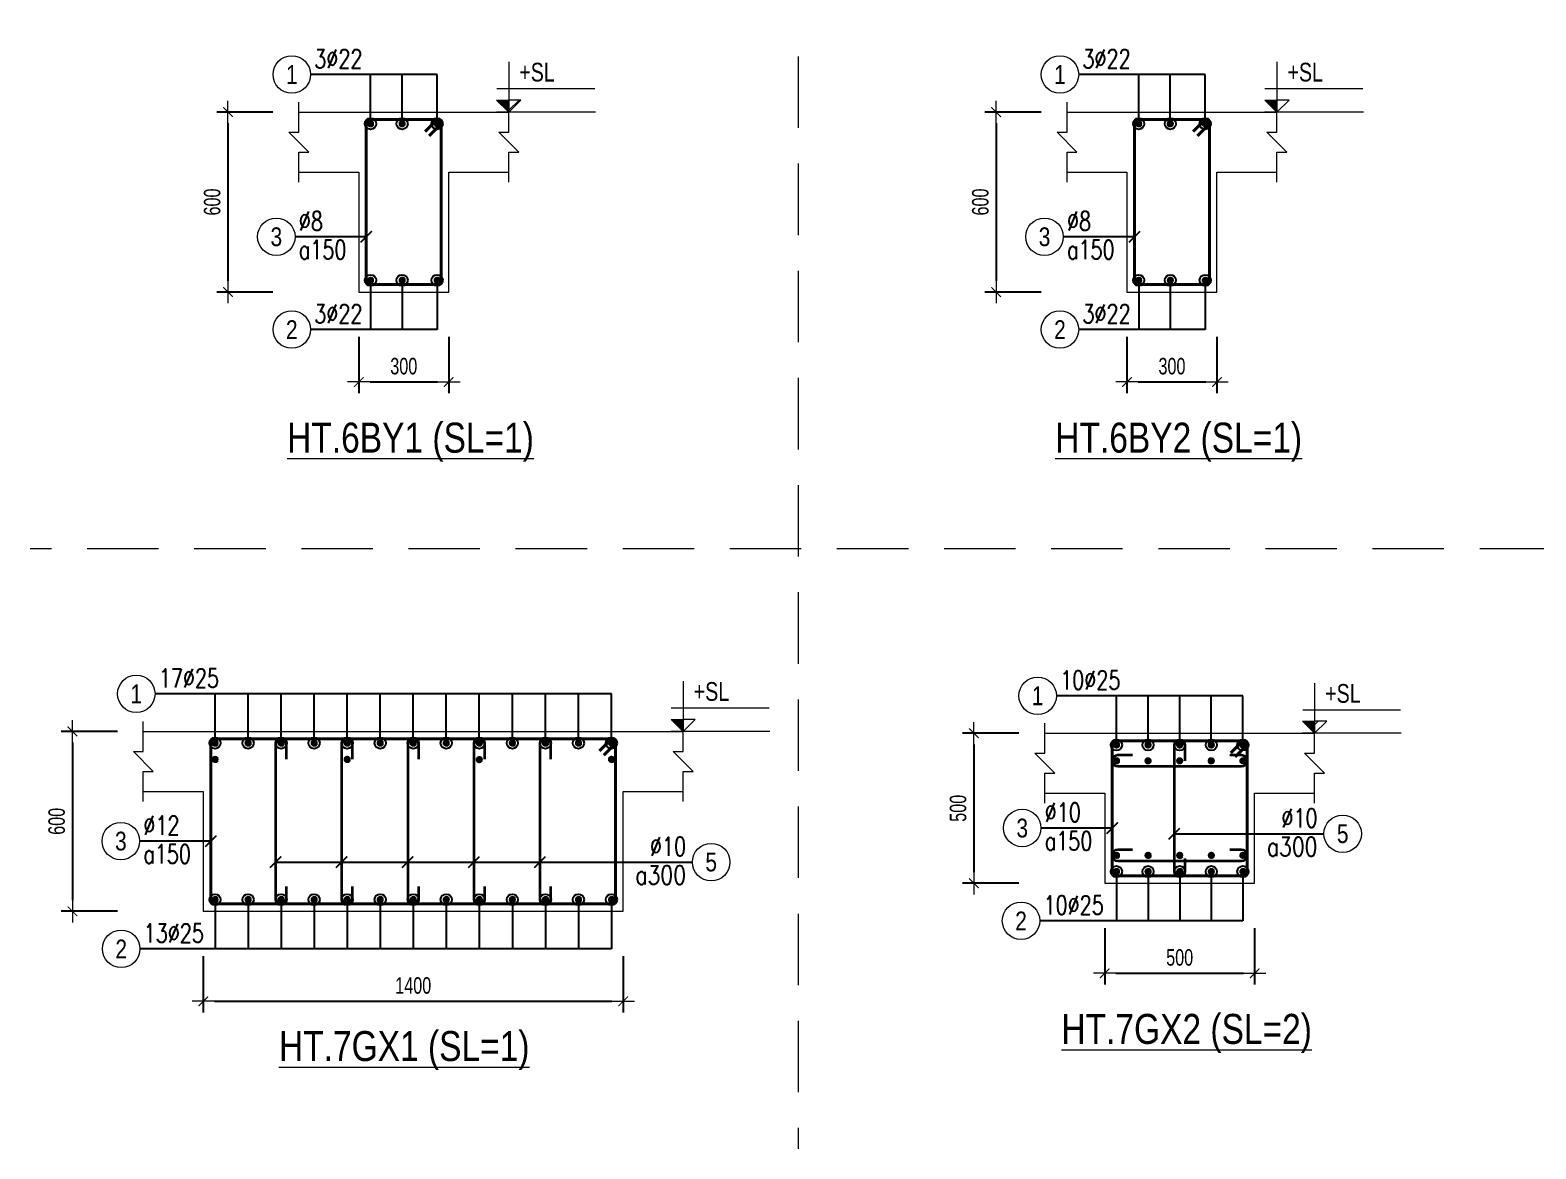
# Model space of a CAD drawing. Header units: millimetres. Extents: x 225489 to 327520, y -235866 to -221866.
# Drawn here: x 246514 to 251535, y -235866 to -232136 of the extents above; entities that cross this region are included whole.
import ezdxf
from ezdxf.enums import TextEntityAlignment as Align

# ---------------------------------------------------------------- set-up
doc = ezdxf.new("R2010")
doc.units = ezdxf.units.MM
doc.header["$PDMODE"] = 3
doc.linetypes.add('HIDDEN2', pattern=[4.762499999999999, 3.175, -1.5875])
doc.layers.get('0').update_dxf_attribs({"lineweight": 20})
doc.layers.get('Defpoints').update_dxf_attribs({"color": 151, "lineweight": 9})
for name, color, linetype, lineweight in [('NDC_S_ANNO', 7, 'Continuous', 20), ('NDC_S_CONTINUOUS', 3, 'Continuous', 20), ('NDC_S_DIM', 1, 'Continuous', 15), ('NDC_S_HIDDEN', 8, 'HIDDEN2', 13), ('NDC_S_REBAR', 4, 'Continuous', 35), ('NDC_S_STIRRUP', 4, 'Continuous', 40), ('NDC_S_TEXT SYMBOL', 7, 'Continuous', 20), ('NDC_S_THIN LINE', 8, 'Continuous', 9), ('NDC_S_VN TEXT', 7, 'Continuous', 20)]:
    doc.layers.add(name, color=color, linetype=linetype, lineweight=lineweight)
doc.styles.add('ARIAL', font='arial.ttf', dxfattribs={"width": 0.8})
doc.styles.add('NDC_ANNO', font='', dxfattribs={"width": 0.8})
doc.styles.add('NDC_DIM', font='', dxfattribs={"width": 0.75})
doc.styles.add('NDC_EN TXT', font='romans.shx', dxfattribs={"width": 0.8})
doc.styles.get('NDC_ANNO').set_extended_font_data('Dotum')
doc.styles.get('NDC_DIM').set_extended_font_data('Dotum')
doc.dimstyles.new('NDC_dim_25', dxfattribs={"dimscale": 25, "dimtxt": 2.2, "dimasz": 1.5, "dimexe": 1.5, "dimexo": 2.5, "dimgap": 1, "dimtad": 1, "dimdec": 0, "dimzin": 0, "dimdsep": 46, "dimtxsty": 'NDC_DIM', "dimblk": 'DIMMARK', "dimcen": 0.09, "dimdle": 1.2, "dimclrd": 1, "dimclre": 1, "dimclrt": 3, "dimadec": 0, "dimazin": 0, "dimtfac": 1, "dimtdec": 0, "dimtix": 1, "dimtofl": 0, "dimtmove": 0, "dimatfit": 3, "dimfxl": 6, "dimfxlon": 1, "dimtolj": 1, "dimtzin": 0, "dimarcsym": 0})

# ---------------------------------------------------------------- blocks, each defined once
blk = doc.blocks.new('kata_block_TD')
at = {"color": 6, "linetype": 'ByBlock', "lineweight": -2, "style": 'ARIAL', "width": 0.8}
blk.add_attdef('SECTDET2', text='', height=5, dxfattribs=at).set_placement((0, 7.970649532882817), align=Align.CENTER)
at = {"color": 0, "linetype": 'ByBlock', "lineweight": -2, "style": 'ARIAL', "width": 0.8}
blk.add_attdef('SECTDET1', text='', height=5, dxfattribs=at).set_placement((0, 1.470649532882817), align=Align.CENTER)
at = {"color": 3, "lineweight": 25, "style": 'ARIAL', "width": 0.8}
blk.add_attdef('SSCALE', text='', height=2.5, dxfattribs=at).set_placement((0, -3.998868953555331), align=Align.CENTER)
blk = doc.blocks.new('kata_block_CT')
at = {"layer": 'NDC_S_ANNO'}
blk.add_hatch(color=3, dxfattribs=at).paths.add_polyline_path([(0, 1.596954857557648), (-1.612010908633238, 1.596954857557648), (0, 0)])
at = {"layer": 'NDC_S_ANNO', "ltscale": 50}
h = blk.add_hatch(dxfattribs=at)
h.set_pattern_fill('ANSI31', color=256, scale=1.406250541793835, style=0)
h.set_pattern_definition([(45.00000000000001, (0, 5.456968210637569e-12), (-3.157122508925224, 3.157122508925225), [])])
h.paths.add_polyline_path([(0, 1.596954857557648), (0, 0), (1.612010908924276, 1.596954857557648)])
for p, q in [((-1.592704896858777, 3.140833880479477), (11.46947077315417, 3.140833880479477)), ((11.56125648126181, 5.456968210637569e-12), (-1.63869572513795, 5.456968210637569e-12))]:
    blk.add_line(p, q, dxfattribs=at)
for points in [[(0, 6.69495074864426), (0, 0)], [(0, 0), (-1.612010908924276, 1.596954857557648), (0, 1.596954857557648)], [(0, 0), (1.612010908924276, 1.596954857557648), (0, 1.596954857557648)]]:
    blk.add_lwpolyline(points, dxfattribs=at)
at = {"layer": 'NDC_S_ANNO', "color": 8, "ltscale": 50}
blk.add_lwpolyline([(0, 0), (-1.612010908633238, 1.596954857557648), (0, 1.596954857557648)], dxfattribs=at)
at = {"layer": 'NDC_S_TEXT SYMBOL', "color": 3, "style": 'NDC_ANNO', "width": 0.8}
blk.add_attdef('CT', (1.409564409346785, 4.068271311703938), '', height=2.5, dxfattribs=at)
blk = doc.blocks.new('DIMMARK')
at = {"layer": 'NDC_S_DIM', "color": 1}
blk.add_line((-1.5, 0), (1, 0), dxfattribs=at)
at = {"layer": 'NDC_S_DIM', "color": 2, "const_width": 0.1}
blk.add_lwpolyline([(-0.4242640687119285, -0.4242640687119285), (0.4242640687119285, 0.4242640687119285)], dxfattribs=at)
blk = doc.blocks.new('*D152')
at = {"layer": 'Defpoints', "color": 0, "transparency": 16777216}
for p in [(247610.4070887963, -233009.3474996781), (247910.4070887963, -233009.3474996781), (247910.4070887963, -233309.3474996781)]:
    blk.add_point(p, dxfattribs=at)
at = {"layer": 'NDC_S_DIM', "color": 1, "lineweight": -2, "transparency": 16777216}
for p, q in [((247610.4070887963, -233159.3474996781), (247610.4070887963, -233346.8474996781)), ((247910.4070887963, -233159.3474996781), (247910.4070887963, -233346.8474996781)), ((247647.9070887963, -233309.3474996781), (247872.9070887963, -233309.3474996781))]:
    blk.add_line(p, q, dxfattribs=at)
at = {"layer": 'NDC_S_DIM', "color": 1, "lineweight": -2, "transparency": 16777216, "xscale": 37.5, "yscale": 37.5, "zscale": 37.5, "rotation": 180}
blk.add_blockref('DIMMARK', (247610.4070887963, -233309.3474996781), dxfattribs=at)
at = {"layer": 'NDC_S_DIM', "color": 1, "lineweight": -2, "transparency": 16777216, "xscale": 37.5, "yscale": 37.5, "zscale": 37.5}
blk.add_blockref('DIMMARK', (247910.4070887963, -233309.3474996781), dxfattribs=at)
at = {"layer": 'NDC_S_DIM', "color": 3, "transparency": 16777216, "insert": (247760.4070887963, -233256.8474996781), "char_height": 55.00000000000001, "attachment_point": 5, "style": 'NDC_DIM'}
blk.add_mtext('\\A1;300', dxfattribs=at)
blk = doc.blocks.new('*D153')
at = {"layer": 'Defpoints', "color": 0, "transparency": 16777216}
for p in [(247680.0802133406, -232409.3474996781), (247174.0802133406, -233009.3474996781), (247680.0802133406, -233009.3474996781)]:
    blk.add_point(p, dxfattribs=at)
at = {"layer": 'NDC_S_DIM', "color": 1, "lineweight": -2, "transparency": 16777216}
for p, q in [((247324.0802133406, -232409.3474996781), (247136.5802133406, -232409.3474996781)), ((247174.0802133406, -232446.8474996781), (247174.0802133406, -232971.8474996781)), ((247324.0802133406, -233009.3474996781), (247136.5802133406, -233009.3474996781))]:
    blk.add_line(p, q, dxfattribs=at)
at = {"layer": 'NDC_S_DIM', "color": 1, "lineweight": -2, "transparency": 16777216, "xscale": 37.5, "yscale": 37.5, "zscale": 37.5}
for p, rotation in [((247174.0802133406, -232409.3474996781), 90), ((247174.0802133406, -233009.3474996781), 270)]:
    blk.add_blockref('DIMMARK', p, dxfattribs=dict(at, rotation=rotation))
at = {"layer": 'NDC_S_DIM', "color": 3, "transparency": 16777216, "insert": (247121.5802133406, -232709.3474996781), "char_height": 55.00000000000001, "attachment_point": 5, "rotation": 90, "style": 'NDC_DIM'}
blk.add_mtext('\\A1;600', dxfattribs=at)
blk = doc.blocks.new('kata_block_THEP')
at = {"layer": 'NDC_S_REBAR', "color": 0}
for p, q in [((-0.5, 0), (0.5, 0)), ((-0.3535533905960619, 0.353553390592424), (0.3535533905960619, -0.353553390592424)), ((0.3535533905960619, 0.353553390592424), (-0.3535533905960619, -0.353553390592424)), ((0, 0.5), (0, -0.5))]:
    blk.add_line(p, q, dxfattribs=at)
at = {"layer": 'NDC_S_REBAR', "color": 0, "const_width": 0.08333333333333334}
blk.add_lwpolyline([(-0.5, -1.818989403545856e-12, 1), (0.5000000000145519, -1.818989403545856e-12, 1), (-0.5, -1.818989403545856e-12, 1)], format="xyb", dxfattribs=at)
blk = doc.blocks.new('*U11')
blk.add_circle((-2.5, 0), 2.5)
at = {"layer": 'NDC_S_VN TEXT', "color": 3, "style": 'NDC_EN TXT', "width": 0.75}
blk.add_attdef('DK1', (0.5, 0.8455043070534884), '', height=2.5, dxfattribs=at)
at = {"layer": 'NDC_S_VN TEXT', "color": 7, "style": 'ARIAL', "width": 0.8}
blk.add_attdef('SH2', text='', height=2.5, dxfattribs=at).set_placement((-2.5, 0), align=Align.MIDDLE)
blk = doc.blocks.new('*U12')
blk.add_circle((-2.5, 0), 2.5)
at = {"layer": 'NDC_S_VN TEXT', "color": 3, "style": 'NDC_EN TXT', "width": 0.75}
for tag, p in [('DK1', (0.5, 0.8455043070534884)), ('KC1', (0.5, -2.972544307831413))]:
    blk.add_attdef(tag, p, '', height=2.5, dxfattribs=at)
at = {"layer": 'NDC_S_VN TEXT', "color": 7, "style": 'ARIAL', "width": 0.8}
blk.add_attdef('SH2', text='', height=2.5, dxfattribs=at).set_placement((-2.5, 0), align=Align.MIDDLE)
blk = doc.blocks.new('*D154')
at = {"layer": 'Defpoints', "color": 0, "transparency": 16777216}
for p in [(250171.9180261648, -233009.3474996781), (250471.9180261648, -233009.3474996781), (250471.9180261648, -233309.3474996781)]:
    blk.add_point(p, dxfattribs=at)
at = {"layer": 'NDC_S_DIM', "color": 1, "lineweight": -2, "transparency": 16777216}
for p, q in [((250171.9180261648, -233159.3474996781), (250171.9180261648, -233346.8474996781)), ((250471.9180261648, -233159.3474996781), (250471.9180261648, -233346.8474996781)), ((250209.4180261648, -233309.3474996781), (250434.4180261648, -233309.3474996781))]:
    blk.add_line(p, q, dxfattribs=at)
at = {"layer": 'NDC_S_DIM', "color": 1, "lineweight": -2, "transparency": 16777216, "xscale": 37.5, "yscale": 37.5, "zscale": 37.5, "rotation": 180}
blk.add_blockref('DIMMARK', (250171.9180261648, -233309.3474996781), dxfattribs=at)
at = {"layer": 'NDC_S_DIM', "color": 1, "lineweight": -2, "transparency": 16777216, "xscale": 37.5, "yscale": 37.5, "zscale": 37.5}
blk.add_blockref('DIMMARK', (250471.9180261648, -233309.3474996781), dxfattribs=at)
at = {"layer": 'NDC_S_DIM', "color": 3, "transparency": 16777216, "insert": (250321.9180261648, -233256.8474996781), "char_height": 55.00000000000001, "attachment_point": 5, "style": 'NDC_DIM'}
blk.add_mtext('\\A1;300', dxfattribs=at)
blk = doc.blocks.new('*D155')
at = {"layer": 'Defpoints', "color": 0, "transparency": 16777216}
for p in [(250241.5911507091, -232409.3474996781), (249735.5911507091, -233009.3474996781), (250241.5911507091, -233009.3474996781)]:
    blk.add_point(p, dxfattribs=at)
at = {"layer": 'NDC_S_DIM', "color": 1, "lineweight": -2, "transparency": 16777216}
for p, q in [((249885.5911507091, -232409.3474996781), (249698.0911507091, -232409.3474996781)), ((249735.5911507091, -232446.8474996781), (249735.5911507091, -232971.8474996781)), ((249885.5911507091, -233009.3474996781), (249698.0911507091, -233009.3474996781))]:
    blk.add_line(p, q, dxfattribs=at)
at = {"layer": 'NDC_S_DIM', "color": 1, "lineweight": -2, "transparency": 16777216, "xscale": 37.5, "yscale": 37.5, "zscale": 37.5}
for p, rotation in [((249735.5911507091, -232409.3474996781), 90), ((249735.5911507091, -233009.3474996781), 270)]:
    blk.add_blockref('DIMMARK', p, dxfattribs=dict(at, rotation=rotation))
at = {"layer": 'NDC_S_DIM', "color": 3, "transparency": 16777216, "insert": (249683.0911507091, -232709.3474996781), "char_height": 55.00000000000001, "attachment_point": 5, "rotation": 90, "style": 'NDC_DIM'}
blk.add_mtext('\\A1;600', dxfattribs=at)
blk = doc.blocks.new('*D160')
at = {"layer": 'Defpoints', "color": 0, "transparency": 16777216}
for p in [(247091.9141844606, -235073.9738189749), (248491.9141844606, -235073.9738189749), (248491.9141844606, -235373.9738189749)]:
    blk.add_point(p, dxfattribs=at)
at = {"layer": 'NDC_S_DIM', "color": 1, "lineweight": -2, "transparency": 16777216}
for p, q in [((247091.9141844606, -235223.9738189749), (247091.9141844606, -235411.4738189749)), ((248491.9141844606, -235223.9738189749), (248491.9141844606, -235411.4738189749)), ((247129.4141844606, -235373.9738189749), (248454.4141844606, -235373.9738189749))]:
    blk.add_line(p, q, dxfattribs=at)
at = {"layer": 'NDC_S_DIM', "color": 1, "lineweight": -2, "transparency": 16777216, "xscale": 37.5, "yscale": 37.5, "zscale": 37.5, "rotation": 180}
blk.add_blockref('DIMMARK', (247091.9141844606, -235373.9738189749), dxfattribs=at)
at = {"layer": 'NDC_S_DIM', "color": 1, "lineweight": -2, "transparency": 16777216, "xscale": 37.5, "yscale": 37.5, "zscale": 37.5}
blk.add_blockref('DIMMARK', (248491.9141844606, -235373.9738189749), dxfattribs=at)
at = {"layer": 'NDC_S_DIM', "color": 3, "transparency": 16777216, "insert": (247791.9141844606, -235321.4738189749), "char_height": 55.00000000000001, "attachment_point": 5, "style": 'NDC_DIM'}
blk.add_mtext('\\A1;1400', dxfattribs=at)
blk = doc.blocks.new('*U15')
blk.add_circle((2.5, 0), 2.5)
at = {"layer": 'NDC_S_VN TEXT', "color": 3, "style": 'NDC_EN TXT'}
for tag, width, p in [('DK2', 0.75, (-0.85, 0.8455043070534884)), ('KC2', 0.8, (-0.85, -2.972544307831413))]:
    blk.add_attdef(tag, text='', height=2.5, dxfattribs=dict(at, width=width)).set_placement(p, align=Align.RIGHT)
at = {"layer": 'NDC_S_VN TEXT', "color": 7, "style": 'ARIAL', "width": 0.8}
blk.add_attdef('SH3', text='', height=2.5, dxfattribs=at).set_placement((2.5, 0), align=Align.MIDDLE)
blk = doc.blocks.new('*D161')
at = {"layer": 'Defpoints', "color": 0, "transparency": 16777216}
for p in [(247161.5873090049, -234473.9738189749), (246655.5873090049, -235073.9738189749), (247161.5873090049, -235073.9738189749)]:
    blk.add_point(p, dxfattribs=at)
at = {"layer": 'NDC_S_DIM', "color": 1, "lineweight": -2, "transparency": 16777216}
for p, q in [((246805.5873090049, -234473.9738189749), (246618.0873090049, -234473.9738189749)), ((246655.5873090049, -234511.4738189749), (246655.5873090049, -235036.4738189749)), ((246805.5873090049, -235073.9738189749), (246618.0873090049, -235073.9738189749))]:
    blk.add_line(p, q, dxfattribs=at)
at = {"layer": 'NDC_S_DIM', "color": 1, "lineweight": -2, "transparency": 16777216, "xscale": 37.5, "yscale": 37.5, "zscale": 37.5}
for p, rotation in [((246655.5873090049, -234473.9738189749), 90), ((246655.5873090049, -235073.9738189749), 270)]:
    blk.add_blockref('DIMMARK', p, dxfattribs=dict(at, rotation=rotation))
at = {"layer": 'NDC_S_DIM', "color": 3, "transparency": 16777216, "insert": (246603.087309005, -234773.9738189749), "char_height": 55.00000000000001, "attachment_point": 5, "rotation": 90, "style": 'NDC_DIM'}
blk.add_mtext('\\A1;600', dxfattribs=at)
blk = doc.blocks.new('*D162')
at = {"layer": 'Defpoints', "color": 0, "transparency": 16777216}
for p in [(250097.6270341671, -234980.4652427654), (250597.6270341671, -234980.4652427654), (250597.6270341671, -235280.4652427654)]:
    blk.add_point(p, dxfattribs=at)
at = {"layer": 'NDC_S_DIM', "color": 1, "lineweight": -2, "transparency": 16777216}
for p, q in [((250097.6270341671, -235130.4652427654), (250097.6270341671, -235317.9652427654)), ((250597.6270341671, -235130.4652427654), (250597.6270341671, -235317.9652427654)), ((250135.1270341671, -235280.4652427654), (250560.1270341671, -235280.4652427654))]:
    blk.add_line(p, q, dxfattribs=at)
at = {"layer": 'NDC_S_DIM', "color": 1, "lineweight": -2, "transparency": 16777216, "xscale": 37.5, "yscale": 37.5, "zscale": 37.5, "rotation": 180}
blk.add_blockref('DIMMARK', (250097.6270341671, -235280.4652427654), dxfattribs=at)
at = {"layer": 'NDC_S_DIM', "color": 1, "lineweight": -2, "transparency": 16777216, "xscale": 37.5, "yscale": 37.5, "zscale": 37.5}
blk.add_blockref('DIMMARK', (250597.6270341671, -235280.4652427654), dxfattribs=at)
at = {"layer": 'NDC_S_DIM', "color": 3, "transparency": 16777216, "insert": (250347.6270341671, -235227.9652427654), "char_height": 55.00000000000001, "attachment_point": 5, "style": 'NDC_DIM'}
blk.add_mtext('\\A1;500', dxfattribs=at)
blk = doc.blocks.new('*D163')
at = {"layer": 'Defpoints', "color": 0, "transparency": 16777216}
for p in [(250167.3001587114, -234480.4652427654), (249661.3001587114, -234980.4652427654), (250167.3001587114, -234980.4652427654)]:
    blk.add_point(p, dxfattribs=at)
at = {"layer": 'NDC_S_DIM', "color": 1, "lineweight": -2, "transparency": 16777216}
for p, q in [((249811.3001587114, -234480.4652427654), (249623.8001587114, -234480.4652427654)), ((249661.3001587114, -234517.9652427654), (249661.3001587114, -234942.9652427654)), ((249811.3001587114, -234980.4652427654), (249623.8001587114, -234980.4652427654))]:
    blk.add_line(p, q, dxfattribs=at)
at = {"layer": 'NDC_S_DIM', "color": 1, "lineweight": -2, "transparency": 16777216, "xscale": 37.5, "yscale": 37.5, "zscale": 37.5}
for p, rotation in [((249661.3001587114, -234480.4652427654), 90), ((249661.3001587114, -234980.4652427654), 270)]:
    blk.add_blockref('DIMMARK', p, dxfattribs=dict(at, rotation=rotation))
at = {"layer": 'NDC_S_DIM', "color": 3, "transparency": 16777216, "insert": (249608.8001587114, -234730.4652427653), "char_height": 55.00000000000001, "attachment_point": 5, "rotation": 90, "style": 'NDC_DIM'}
blk.add_mtext('\\A1;500', dxfattribs=at)

msp = doc.modelspace()

# ---------------------------------------------------------------- linework, layer by layer
at = {"layer": 'NDC_S_CONTINUOUS'}
for points in [[(247410.4070887963, -232409.3474996781), (247610.4070887963, -232409.3474996781), (247610.4070887963, -232409.3474996781), (247910.4070887963, -232409.3474996781), (247910.4070887963, -232409.3474996781), (248110.4070887963, -232409.3474996781)], [(249971.9180261648, -232409.3474996781), (250171.9180261648, -232409.3474996781), (250171.9180261648, -232409.3474996781), (250471.9180261648, -232409.3474996781), (250471.9180261648, -232409.3474996781), (250671.9180261648, -232409.3474996781)], [(247410.4070887963, -232609.3474996781), (247610.4070887963, -232609.3474996781), (247610.4070887963, -233009.3474996781), (247910.4070887963, -233009.3474996781), (247910.4070887963, -232609.3474996781), (248110.4070887963, -232609.3474996781)], [(249971.9180261648, -232609.3474996781), (250171.9180261648, -232609.3474996781), (250171.9180261648, -233009.3474996781), (250471.9180261648, -233009.3474996781), (250471.9180261648, -232609.3474996781), (250671.9180261648, -232609.3474996781)], [(246891.9141844606, -234473.9738189749), (247091.9141844606, -234473.9738189749), (247091.9141844606, -234473.9738189749), (248491.9141844606, -234473.9738189749), (248491.9141844606, -234473.9738189749), (248691.9141844606, -234473.9738189749)], [(249897.6270341671, -234480.4652427654), (250097.6270341671, -234480.4652427654), (250097.6270341671, -234480.4652427654), (250597.6270341671, -234480.4652427654), (250597.6270341671, -234480.4652427654), (250797.6270341671, -234480.4652427654)], [(246891.9141844606, -234673.9738189749), (247091.9141844606, -234673.9738189749), (247091.9141844606, -235073.9738189749), (248491.9141844606, -235073.9738189749), (248491.9141844606, -234673.9738189749), (248691.9141844606, -234673.9738189749)], [(249897.6270341671, -234680.4652427654), (250097.6270341671, -234680.4652427654), (250097.6270341671, -234980.4652427654), (250597.6270341671, -234980.4652427654), (250597.6270341671, -234680.4652427654), (250797.6270341671, -234680.4652427654)]]:
    msp.add_lwpolyline(points, dxfattribs=at)
at = {"layer": 'NDC_S_HIDDEN', "ltscale": 75}
for p, q in [((249075.8963880729, -221865.8761660784), (249075.8963880729, -235865.8761660625)), ((264444.9620122843, -233865.8761660647), (246514.3854507044, -233865.8761660646))]:
    msp.add_line(p, q, dxfattribs=at)
at = {"layer": 'NDC_S_REBAR'}
for points in [[(247369.8125213246, -234566.3185089082), (247369.8125213246, -234517.4053390984, 0.9999999999999999), (247332.9485213246, -234517.4053390984), (247332.9485213246, -235030.5418189748, 0.9999999999999999), (247369.8125213246, -235030.5418189748), (247369.8125213246, -234991.284927966, -0.414213562)], [(247589.8798475966, -234566.3185089082), (247589.8798475966, -234517.4053390984, 0.9999999999999999), (247553.0158475965, -234517.4053390984), (247553.0158475965, -235030.5418189748, 0.9999999999999999), (247589.8798475966, -235030.5418189748), (247589.8798475966, -234991.284927966, -0.414213562)], [(247810.213180934, -234566.3185089082), (247810.213180934, -234517.4053390984, 0.9999999999999999), (247773.3491809339, -234517.4053390984), (247773.3491809339, -235030.5418189749, 0.9999999999999999), (247810.213180934, -235030.5418189749), (247810.213180934, -234991.284927966, -0.414213562)], [(248030.5465142713, -234566.3185089082), (248030.5465142713, -234517.4053390984, 0.9999999999999999), (247993.6825142713, -234517.4053390984), (247993.6825142713, -235030.5418189749, 0.9999999999999999), (248030.5465142713, -235030.5418189749), (248030.5465142713, -234991.284927966, -0.414213562)], [(248250.8798476046, -234566.3185089083), (248250.8798476046, -234517.4053390984, 0.9999999999999999), (248214.0158476046, -234517.4053390984), (248214.0158476046, -235030.5418189749, 0.9999999999999999), (248250.8798476046, -235030.5418189749), (248250.8798476046, -234991.2849279661, -0.414213562)], [(250366.0590341671, -234572.8099326987), (250366.0590341671, -234523.8967628888, 0.9999999999999999), (250329.195034167, -234523.8967628888), (250329.195034167, -234937.0332427653, 0.9999999999999999), (250366.0590341671, -234937.0332427653), (250366.0590341671, -234897.7763517565, -0.414213562)], [(250189.9722039771, -234553.6912818516), (250141.0590341673, -234553.6912818516, 0.9999999999999999), (250141.0590341673, -234590.5552818517), (250554.1950341672, -234590.5552818517, 0.9999999999999999), (250554.1950341672, -234553.6912818516), (250514.9381431584, -234553.6912818516, -0.414213562)], [(250189.9722039771, -234868.9819732148), (250141.0590341673, -234868.9819732148, 0.9999999999999999), (250141.0590341673, -234905.8459732149), (250554.1950341672, -234905.8459732149, 0.9999999999999999), (250554.1950341672, -234868.9819732148), (250514.9381431584, -234868.9819732148, -0.414213562)]]:
    msp.add_lwpolyline(points, format="xyb", dxfattribs=at)
at = {"layer": 'NDC_S_STIRRUP'}
for points in [[(247831.4070887963, -232474.3474996781), (247871.4070887963, -232434.3474996781, -0.414213562), (247885.4070887963, -232448.3474996781), (247885.4070887963, -232970.3474996781, -0.414213562), (247871.4070887963, -232984.3474996781), (247649.4070887963, -232984.3474996781, -0.414213562), (247635.4070887963, -232970.3474996781), (247635.4070887963, -232448.3474996781, -0.414213562), (247649.4070887963, -232434.3474996781), (247871.4070887963, -232434.3474996781, -0.414213562), (247885.4070887963, -232448.3474996781), (247845.4070887963, -232488.3474996781)], [(250392.9180261648, -232474.3474996781), (250432.9180261648, -232434.3474996781, -0.414213562), (250446.9180261648, -232448.3474996781), (250446.9180261648, -232970.3474996781, -0.414213562), (250432.9180261648, -232984.3474996781), (250210.9180261648, -232984.3474996781, -0.414213562), (250196.9180261648, -232970.3474996781), (250196.9180261648, -232448.3474996781, -0.414213562), (250210.9180261648, -232434.3474996781), (250432.9180261648, -232434.3474996781, -0.414213562), (250446.9180261648, -232448.3474996781), (250406.9180261648, -232488.3474996781)], [(248412.9141844606, -234538.9738189749), (248452.9141844606, -234498.9738189749, -0.414213562), (248466.9141844606, -234512.9738189749), (248466.9141844606, -235034.9738189749, -0.414213562), (248452.9141844606, -235048.9738189749), (247130.9141844606, -235048.9738189749, -0.414213562), (247116.9141844606, -235034.9738189749), (247116.9141844606, -234512.9738189749, -0.414213562), (247130.9141844606, -234498.9738189749), (248452.9141844606, -234498.9738189749, -0.414213562), (248466.9141844606, -234512.9738189749), (248426.9141844606, -234552.9738189749)], [(250518.6270341671, -234545.4652427654), (250558.6270341671, -234505.4652427654, -0.414213562), (250572.6270341671, -234519.4652427654), (250572.6270341671, -234941.4652427654, -0.414213562), (250558.6270341671, -234955.4652427654), (250136.6270341671, -234955.4652427654, -0.414213562), (250122.6270341671, -234941.4652427654), (250122.6270341671, -234519.4652427654, -0.414213562), (250136.6270341671, -234505.4652427654), (250558.6270341671, -234505.4652427654, -0.414213562), (250572.6270341671, -234519.4652427654), (250532.6270341671, -234559.4652427654)]]:
    msp.add_lwpolyline(points, format="xyb", dxfattribs=at)
at = {"layer": 'NDC_S_THIN LINE'}
for points in [[(247410.4070887963, -232642.6808330115), (247410.4070887963, -232542.6808330115), (247443.7404221296, -232542.6808330115), (247377.0737554629, -232476.0141663448), (247410.4070887963, -232476.0141663448), (247410.4070887963, -232376.0141663448)], [(248110.4070887963, -232642.6808330115), (248110.4070887963, -232542.6808330115), (248143.7404221296, -232542.6808330115), (248077.0737554629, -232476.0141663448), (248110.4070887963, -232476.0141663448), (248110.4070887963, -232376.0141663448)], [(249971.9180261648, -232642.6808330115), (249971.9180261648, -232542.6808330115), (250005.2513594981, -232542.6808330115), (249938.5846928314, -232476.0141663448), (249971.9180261648, -232476.0141663448), (249971.9180261648, -232376.0141663448)], [(250671.9180261648, -232642.6808330115), (250671.9180261648, -232542.6808330115), (250705.2513594981, -232542.6808330115), (250638.5846928314, -232476.0141663448), (250671.9180261648, -232476.0141663448), (250671.9180261648, -232376.0141663448)], [(246891.9141844606, -234707.3071523082), (246891.9141844606, -234607.3071523082), (246925.2475177939, -234607.3071523082), (246858.5808511273, -234540.6404856415), (246891.9141844606, -234540.6404856415), (246891.9141844606, -234440.6404856415)], [(248691.9141844606, -234707.3071523082), (248691.9141844606, -234607.3071523082), (248725.2475177939, -234607.3071523082), (248658.5808511273, -234540.6404856415), (248691.9141844606, -234540.6404856415), (248691.9141844606, -234440.6404856415)], [(249897.6270341671, -234713.7985760987), (249897.6270341671, -234613.7985760987), (249930.9603675004, -234613.7985760987), (249864.2937008337, -234547.131909432), (249897.6270341671, -234547.131909432), (249897.6270341671, -234447.131909432)], [(250797.6270341671, -234713.7985760987), (250797.6270341671, -234613.7985760987), (250830.9603675004, -234613.7985760987), (250764.2937008337, -234547.131909432), (250797.6270341671, -234547.131909432), (250797.6270341671, -234447.131909432)]]:
    msp.add_lwpolyline(points, dxfattribs=at)

# ---------------------------------------------------------------- block references
at = {"layer": 'NDC_S_REBAR', "xscale": 22, "yscale": 22, "zscale": 22}
for p in [(247649.4070887963, -232448.3474996781), (247871.4070887963, -232448.3474996781), (250210.9180261648, -232448.3474996781), (250432.9180261648, -232448.3474996781), (247649.4070887963, -232970.3474996781), (247754.9070887963, -232970.3474996781), (247871.4070887963, -232970.3474996781), (250210.9180261648, -232970.3474996781), (250316.4180261648, -232970.3474996781), (250432.9180261648, -232970.3474996781), (247130.9141844606, -234512.9738189749), (247241.0808511272, -234512.9738189749), (247351.2475177939, -234512.9738189749), (247461.4141844606, -234512.9738189749), (247571.5808511272, -234512.9738189749), (247681.7475177939, -234512.9738189749), (247791.9141844606, -234512.9738189749), (247902.0808511272, -234512.9738189749), (248012.2475177939, -234512.9738189749), (248122.4141844606, -234512.9738189749), (248232.5808511272, -234512.9738189749), (248342.7475177939, -234512.9738189749), (248452.9141844606, -234512.9738189749), (250136.6270341671, -234519.4652427654), (250558.6270341671, -234519.4652427654), (247130.9141844606, -234567.4467240607), (247571.5808511272, -234567.4467240607), (248012.1145142712, -234568.2760101545), (248452.9141844606, -234567.4467240607), (250136.6270341671, -234572.1232818516), (250558.6270341671, -234572.1232818516), (250136.6270341671, -234887.4139732148), (250242.1270341671, -234887.4139732148), (250347.6270341671, -234887.4139732148), (250453.1270341671, -234887.4139732148), (250558.6270341671, -234887.4139732148), (250136.6270341671, -234941.4652427654), (250242.1270341671, -234941.4652427654), (250347.6270341671, -234941.4652427654), (250453.1270341671, -234941.4652427654), (250558.6270341671, -234941.4652427654), (247130.9141844606, -235034.9738189749), (247241.0808511272, -235034.9738189749), (247351.2475177939, -235034.9738189749), (247461.4141844606, -235034.9738189749), (247571.5808511272, -235034.9738189749), (247681.7475177939, -235034.9738189749), (247791.9141844606, -235034.9738189749), (247902.0808511272, -235034.9738189749), (248012.2475177939, -235034.9738189749), (248122.4141844606, -235034.9738189749), (248232.5808511272, -235034.9738189749), (248342.7475177939, -235034.9738189749), (248452.9141844606, -235034.9738189749)]:
    msp.add_blockref('kata_block_THEP', p, dxfattribs=at)
at = {"layer": 'NDC_S_REBAR', "xscale": -22, "yscale": 22, "zscale": 22, "rotation": 180}
for p in [(247754.9070887963, -232448.3474996781), (250316.4180261648, -232448.3474996781), (250242.1270341671, -234519.4652427654), (250347.6270341671, -234519.4652427654), (250453.1270341671, -234519.4652427654), (250242.1270341671, -234572.1232818516), (250347.6270341671, -234572.1232818516), (250453.1270341671, -234572.1232818516)]:
    msp.add_blockref('kata_block_THEP', p, dxfattribs=at)
at = {"layer": 'NDC_S_THIN LINE', "xscale": 25, "yscale": 25, "zscale": 25}
for name, p, values in [('*U11', (247449.4070887963, -232284.3474996781), {'SH2': '1', 'DK1': '3%%c22'}), ('*U11', (250010.9180261648, -232284.3474996781), {'SH2': '1', 'DK1': '3%%c22'}), ('*U12', (247397.9070887963, -232825.1681702877), {'SH2': '3', 'DK1': '%%c8', 'KC1': 'a150'}), ('*U12', (249959.4180261648, -232825.1681702877), {'SH2': '3', 'DK1': '%%c8', 'KC1': 'a150'}), ('*U11', (247449.4070887963, -233134.3474996781), {'SH2': '2', 'DK1': '3%%c22'}), ('*U11', (250010.9180261648, -233134.3474996781), {'SH2': '2', 'DK1': '3%%c22'}), ('*U11', (246930.9141844606, -234348.9738189749), {'SH2': '1', 'DK1': '17%%c25'}), ('*U11', (249936.6270341671, -234355.4652427654), {'SH2': '1', 'DK1': '10%%c25'}), ('*U12', (249885.1270341671, -234796.2859133749), {'SH2': '3', 'DK1': '%%c10', 'KC1': 'a150'}), ('*U15', (250828.6832330313, -234815.3815056522), {'SH3': '5', 'DK2': '%%c10', 'KC2': 'a300'}), ('*U12', (246879.4141844606, -234839.7944895845), {'SH2': '3', 'DK1': '%%c12', 'KC1': 'a150'}), ('*U15', (248722.9703833248, -234909.9642258511), {'SH3': '5', 'DK2': '%%c10', 'KC2': 'a300'}), ('*U11', (249881.1685863186, -235105.4652427654), {'SH2': '2', 'DK1': '10%%c25'}), ('*U11', (246880.6052160838, -235198.9738189749), {'SH2': '2', 'DK1': '13%%c25'})]:
    msp.add_blockref(name, p, dxfattribs=at).add_auto_attribs(values)
at = {"layer": 'NDC_S_VN TEXT', "xscale": 25, "yscale": 25, "zscale": 25}
for p in [(248110.4070887963, -232409.3474996781), (250671.9180261648, -232409.3474996781), (248691.9141844606, -234473.9738189749), (250797.6270341671, -234480.4652427654)]:
    msp.add_blockref('kata_block_CT', p, dxfattribs=at).add_auto_attribs({'CT': '+SL'})
at = {"layer": 'NDC_S_VN TEXT'}
ref = msp.add_blockref('kata_block_TD', (247782.8222324891, -233574.2531466151), dxfattribs=dict(at, xscale=20, yscale=20, zscale=20))
ref.add_attrib('SECTDET1', '%%uHT.6BY1 (SL=1)', dxfattribs={"layer": '0', "color": 0, "linetype": 'ByBlock', "lineweight": -2, "height": 100, "style": 'ARIAL', "width": 0.8}).set_placement((247782.8222324891, -233544.8401559574), align=Align.CENTER)
ref = msp.add_blockref('kata_block_TD', (250344.3331698576, -233574.2531466151), dxfattribs=dict(at, xscale=20, yscale=20, zscale=20))
ref.add_attrib('SECTDET1', '%%uHT.6BY2 (SL=1)', dxfattribs={"layer": '0', "color": 0, "linetype": 'ByBlock', "lineweight": -2, "height": 100, "style": 'ARIAL', "width": 0.8}).set_placement((250344.3331698576, -233544.8401559574), align=Align.CENTER)
ref = msp.add_blockref('kata_block_TD', (250370.8854085247, -235545.3708897024), dxfattribs=dict(at, xscale=20, yscale=20, zscale=20))
ref.add_attrib('SECTDET1', '%%uHT.7GX2 (SL=2)', dxfattribs={"layer": '0', "color": 0, "linetype": 'ByBlock', "lineweight": -2, "height": 100, "style": 'ARIAL', "width": 0.8}).set_placement((250370.8854085247, -235515.9578990447), align=Align.CENTER)
ref = msp.add_blockref('kata_block_TD', (247761.9395906904, -235602.5539007091), dxfattribs=dict(at, xscale=20, yscale=20, zscale=20))
ref.add_attrib('SECTDET1', '%%uHT.7GX1 (SL=1)', dxfattribs={"layer": '0', "color": 0, "linetype": 'ByBlock', "lineweight": -2, "height": 100, "style": 'ARIAL', "width": 0.8}).set_placement((247761.9395906904, -235573.1409100515), align=Align.CENTER)

# ---------------------------------------------------------------- dimensions: what is measured, and where the dimension line sits
at = {"layer": 'NDC_S_DIM'}
for base, p1, p2, picture, middle in [((247174.0802133406, -233009.3474996781), (247680.0802133406, -232409.3474996781), (247680.0802133406, -233009.3474996781), '*D153', (247121.5802133406, -232709.3474996781)), ((249735.5911507091, -233009.3474996781), (250241.5911507091, -232409.3474996781), (250241.5911507091, -233009.3474996781), '*D155', (249683.0911507091, -232709.3474996781)), ((246655.5873090049, -235073.9738189749), (247161.5873090049, -234473.9738189749), (247161.5873090049, -235073.9738189749), '*D161', (246603.087309005, -234773.9738189749)), ((249661.3001587114, -234980.4652427654), (250167.3001587114, -234480.4652427654), (250167.3001587114, -234980.4652427654), '*D163', (249608.8001587114, -234730.4652427653))]:
    dim = msp.add_linear_dim(base=base, p1=p1, p2=p2, angle=270, dimstyle='NDC_dim_25', dxfattribs=at)
    dim.commit()
    dim.dimension.update_dxf_attribs({"geometry": picture, "text_midpoint": middle})
for base, p1, p2, picture, middle in [((247910.4070887963, -233309.3474996781), (247610.4070887963, -233009.3474996781), (247910.4070887963, -233009.3474996781), '*D152', (247760.4070887963, -233256.8474996781)), ((250471.9180261648, -233309.3474996781), (250171.9180261648, -233009.3474996781), (250471.9180261648, -233009.3474996781), '*D154', (250321.9180261648, -233256.8474996781)), ((250597.6270341671, -235280.4652427654), (250097.6270341671, -234980.4652427654), (250597.6270341671, -234980.4652427654), '*D162', (250347.6270341671, -235227.9652427654)), ((248491.9141844606, -235373.9738189749), (247091.9141844606, -235073.9738189749), (248491.9141844606, -235073.9738189749), '*D160', (247791.9141844606, -235321.4738189749))]:
    dim = msp.add_linear_dim(base=base, p1=p1, p2=p2, dimstyle='NDC_dim_25', dxfattribs=at)
    dim.commit()
    dim.dimension.update_dxf_attribs({"geometry": picture, "text_midpoint": middle})

# ---------------------------------------------------------------- leaders
at = {"layer": 'NDC_S_THIN LINE'}
for points, override in [([(247649.4070887963, -232448.3474996781), (247649.4070887963, -232284.3474996781), (247449.4070887963, -232284.3474996781)], {"dimldrblk": 'DotBlank'}), ([(247754.9070887963, -232448.3474996781), (247754.9070887963, -232284.3474996781), (247449.4070887963, -232284.3474996781)], {"dimldrblk": 'DotBlank'}), ([(247871.4070887963, -232448.3474996781), (247871.4070887963, -232284.3474996781), (247449.4070887963, -232284.3474996781)], {"dimldrblk": 'DotBlank'}), ([(250210.9180261648, -232448.3474996781), (250210.9180261648, -232284.3474996781), (250010.9180261648, -232284.3474996781)], {"dimldrblk": 'DotBlank'}), ([(250316.4180261648, -232448.3474996781), (250316.4180261648, -232284.3474996781), (250010.9180261648, -232284.3474996781)], {"dimldrblk": 'DotBlank'}), ([(250432.9180261648, -232448.3474996781), (250432.9180261648, -232284.3474996781), (250010.9180261648, -232284.3474996781)], {"dimldrblk": 'DotBlank'}), ([(247635.4070887963, -232825.1681702877), (247397.9070887963, -232825.1681702877)], {"dimldrblk": 'ArchTick'}), ([(250196.9180261648, -232825.1681702877), (249959.4180261648, -232825.1681702877)], {"dimldrblk": 'ArchTick'}), ([(247649.4070887963, -232970.3474996781), (247649.4070887963, -233134.3474996781), (247449.4070887963, -233134.3474996781)], {"dimldrblk": 'DotBlank'}), ([(247754.9070887963, -232970.3474996781), (247754.9070887963, -233134.3474996781), (247449.4070887963, -233134.3474996781)], {"dimldrblk": 'DotBlank'}), ([(247871.4070887963, -232970.3474996781), (247871.4070887963, -233134.3474996781), (247449.4070887963, -233134.3474996781)], {"dimldrblk": 'DotBlank'}), ([(250210.9180261648, -232970.3474996781), (250210.9180261648, -233134.3474996781), (250010.9180261648, -233134.3474996781)], {"dimldrblk": 'DotBlank'}), ([(250316.4180261648, -232970.3474996781), (250316.4180261648, -233134.3474996781), (250010.9180261648, -233134.3474996781)], {"dimldrblk": 'DotBlank'}), ([(250432.9180261648, -232970.3474996781), (250432.9180261648, -233134.3474996781), (250010.9180261648, -233134.3474996781)], {"dimldrblk": 'DotBlank'}), ([(247130.9141844606, -234512.9738189749), (247130.9141844606, -234348.9738189749), (246930.9141844606, -234348.9738189749)], {"dimldrblk": 'DotBlank'}), ([(248452.9141844606, -234512.9738189749), (248452.9141844606, -234348.9738189749), (246930.9141844606, -234348.9738189749)], {"dimldrblk": 'DotBlank'}), ([(247241.0808511274, -234512.9738189749), (247241.0808511274, -234348.9738189749), (247041.0808511274, -234348.9738189749)], {"dimldrblk": 'DotBlank'}), ([(247351.2475177939, -234512.9738189749), (247351.2475177939, -234348.9738189749), (247151.2475177939, -234348.9738189749)], {"dimldrblk": 'DotBlank'}), ([(247461.4141844606, -234512.9738189749), (247461.4141844606, -234348.9738189749), (247261.4141844606, -234348.9738189749)], {"dimldrblk": 'DotBlank'}), ([(247571.5808511274, -234512.9738189749), (247571.5808511274, -234348.9738189749), (247371.5808511274, -234348.9738189749)], {"dimldrblk": 'DotBlank'}), ([(247681.7475177939, -234512.9738189749), (247681.7475177939, -234348.9738189749), (247481.7475177939, -234348.9738189749)], {"dimldrblk": 'DotBlank'}), ([(247791.9141844606, -234512.9738189749), (247791.9141844606, -234348.9738189749), (247591.9141844606, -234348.9738189749)], {"dimldrblk": 'DotBlank'}), ([(247902.0808511272, -234512.9738189749), (247902.0808511272, -234348.9738189749), (247702.0808511272, -234348.9738189749)], {"dimldrblk": 'DotBlank'}), ([(248012.2475177941, -234512.9738189749), (248012.2475177941, -234348.9738189749), (247812.2475177941, -234348.9738189749)], {"dimldrblk": 'DotBlank'}), ([(248122.4141844608, -234512.9738189749), (248122.4141844608, -234348.9738189749), (247922.4141844608, -234348.9738189749)], {"dimldrblk": 'DotBlank'}), ([(248232.5808511272, -234512.9738189749), (248232.5808511272, -234348.9738189749), (248032.5808511272, -234348.9738189749)], {"dimldrblk": 'DotBlank'}), ([(248342.7475177941, -234512.9738189749), (248342.7475177941, -234348.9738189749), (248142.7475177941, -234348.9738189749)], {"dimldrblk": 'DotBlank'}), ([(250136.6270341671, -234519.4652427654), (250136.6270341671, -234355.4652427654), (249936.6270341671, -234355.4652427654)], {"dimldrblk": 'DotBlank'}), ([(250242.1270341671, -234519.4652427654), (250242.1270341671, -234355.4652427654), (249936.6270341671, -234355.4652427654)], {"dimldrblk": 'DotBlank'}), ([(250347.6270341672, -234519.4652427653), (250347.6270341672, -234355.4652427653), (249936.6270341671, -234355.4652427654)], {"dimldrblk": 'DotBlank'}), ([(250453.1270341672, -234519.4652427653), (250453.1270341672, -234355.4652427653), (249936.6270341671, -234355.4652427654)], {"dimldrblk": 'DotBlank'}), ([(250558.6270341671, -234519.4652427654), (250558.6270341671, -234355.4652427654), (249936.6270341671, -234355.4652427654)], {"dimldrblk": 'DotBlank'}), ([(250122.6270341671, -234796.2859133749), (249885.1270341671, -234796.2859133749)], {"dimldrblk": 'ArchTick'}), ([(247116.9141844606, -234839.7944895845), (246879.4141844606, -234839.7944895845)], {"dimldrblk": 'ArchTick'}), ([(250329.195034167, -234815.3815056522), (250828.6832330313, -234815.3815056522)], {"dimldrblk": 'ArchTick'}), ([(247332.9485213246, -234909.9642258511), (248722.9703833248, -234909.9642258511)], {"dimldrblk": 'ArchTick'}), ([(247553.0158475965, -234909.9642258511), (248722.9703833248, -234909.9642258511)], {"dimldrblk": 'ArchTick'}), ([(247773.3491809339, -234909.9642258511), (248722.9703833248, -234909.9642258511)], {"dimldrblk": 'ArchTick'}), ([(247993.6825142713, -234909.9642258511), (248345.5221046557, -234909.9642258511)], {"dimldrblk": 'ArchTick'}), ([(248214.0158476046, -234909.9642258511), (248534.1132404677, -234909.9642258511)], {"dimldrblk": 'ArchTick'}), ([(250136.6270341671, -234941.4652427654), (250136.6270341671, -235105.4652427654), (249881.1685863186, -235105.4652427654)], {"dimldrblk": 'DotBlank'}), ([(250242.1270341671, -234941.4652427654), (250242.1270341671, -235105.4652427654), (249881.1685863186, -235105.4652427654)], {"dimldrblk": 'DotBlank'}), ([(250347.6270341671, -234941.4652427654), (250347.6270341671, -235105.4652427654), (249881.1685863186, -235105.4652427654)], {"dimldrblk": 'DotBlank'}), ([(250453.1270341671, -234941.4652427654), (250453.1270341671, -235105.4652427654), (249881.1685863186, -235105.4652427654)], {"dimldrblk": 'DotBlank'}), ([(250558.6270341671, -234941.4652427654), (250558.6270341671, -235105.4652427654), (249881.1685863186, -235105.4652427654)], {"dimldrblk": 'DotBlank'}), ([(247130.9141844606, -235034.9738189749), (247130.9141844606, -235198.9738189749), (246880.6052160838, -235198.9738189749)], {"dimldrblk": 'DotBlank'}), ([(248452.9141844606, -235034.9738189749), (248452.9141844606, -235198.9738189749), (246880.6052160838, -235198.9738189749)], {"dimldrblk": 'DotBlank'}), ([(247241.0808511274, -235034.9738189749), (247241.0808511274, -235198.9738189749), (246990.7718827506, -235198.9738189749)], {"dimldrblk": 'DotBlank'}), ([(247351.2475177939, -235034.9738189749), (247351.2475177939, -235198.9738189749), (247100.9385494171, -235198.9738189749)], {"dimldrblk": 'DotBlank'}), ([(247461.4141844606, -235034.9738189749), (247461.4141844606, -235198.9738189749), (247211.1052160838, -235198.9738189749)], {"dimldrblk": 'DotBlank'}), ([(247571.5808511274, -235034.9738189749), (247571.5808511274, -235198.9738189749), (247321.2718827506, -235198.9738189749)], {"dimldrblk": 'DotBlank'}), ([(247681.7475177939, -235034.9738189749), (247681.7475177939, -235198.9738189749), (247431.4385494171, -235198.9738189749)], {"dimldrblk": 'DotBlank'}), ([(247791.9141844606, -235034.9738189749), (247791.9141844606, -235198.9738189749), (247541.6052160838, -235198.9738189749)], {"dimldrblk": 'DotBlank'}), ([(247902.0808511272, -235034.9738189749), (247902.0808511272, -235198.9738189749), (247651.7718827504, -235198.9738189749)], {"dimldrblk": 'DotBlank'}), ([(248012.2475177941, -235034.9738189749), (248012.2475177941, -235198.9738189749), (247761.9385494172, -235198.9738189749)], {"dimldrblk": 'DotBlank'}), ([(248122.4141844608, -235034.9738189749), (248122.4141844608, -235198.9738189749), (247872.1052160839, -235198.9738189749)], {"dimldrblk": 'DotBlank'}), ([(248232.5808511272, -235034.9738189749), (248232.5808511272, -235198.9738189749), (247982.2718827504, -235198.9738189749)], {"dimldrblk": 'DotBlank'}), ([(248342.7475177941, -235034.9738189749), (248342.7475177941, -235198.9738189749), (248092.4385494172, -235198.9738189749)], {"dimldrblk": 'DotBlank'})]:
    msp.add_leader(points, dimstyle='NDC_dim_25', override=override, dxfattribs=at)

doc.saveas('drawing.dxf')
